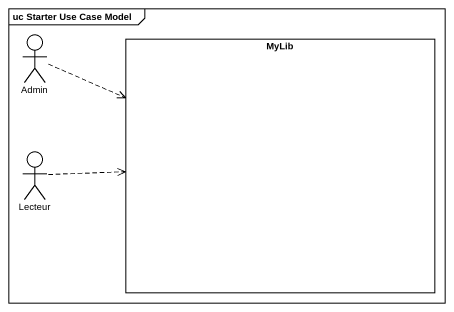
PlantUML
@startuml
mainframe uc Starter Use Case Model
actor Admin
rectangle MyLib
actor Lecteur
Admin .right.> MyLib
Lecteur .right.> MyLib
@enduml
